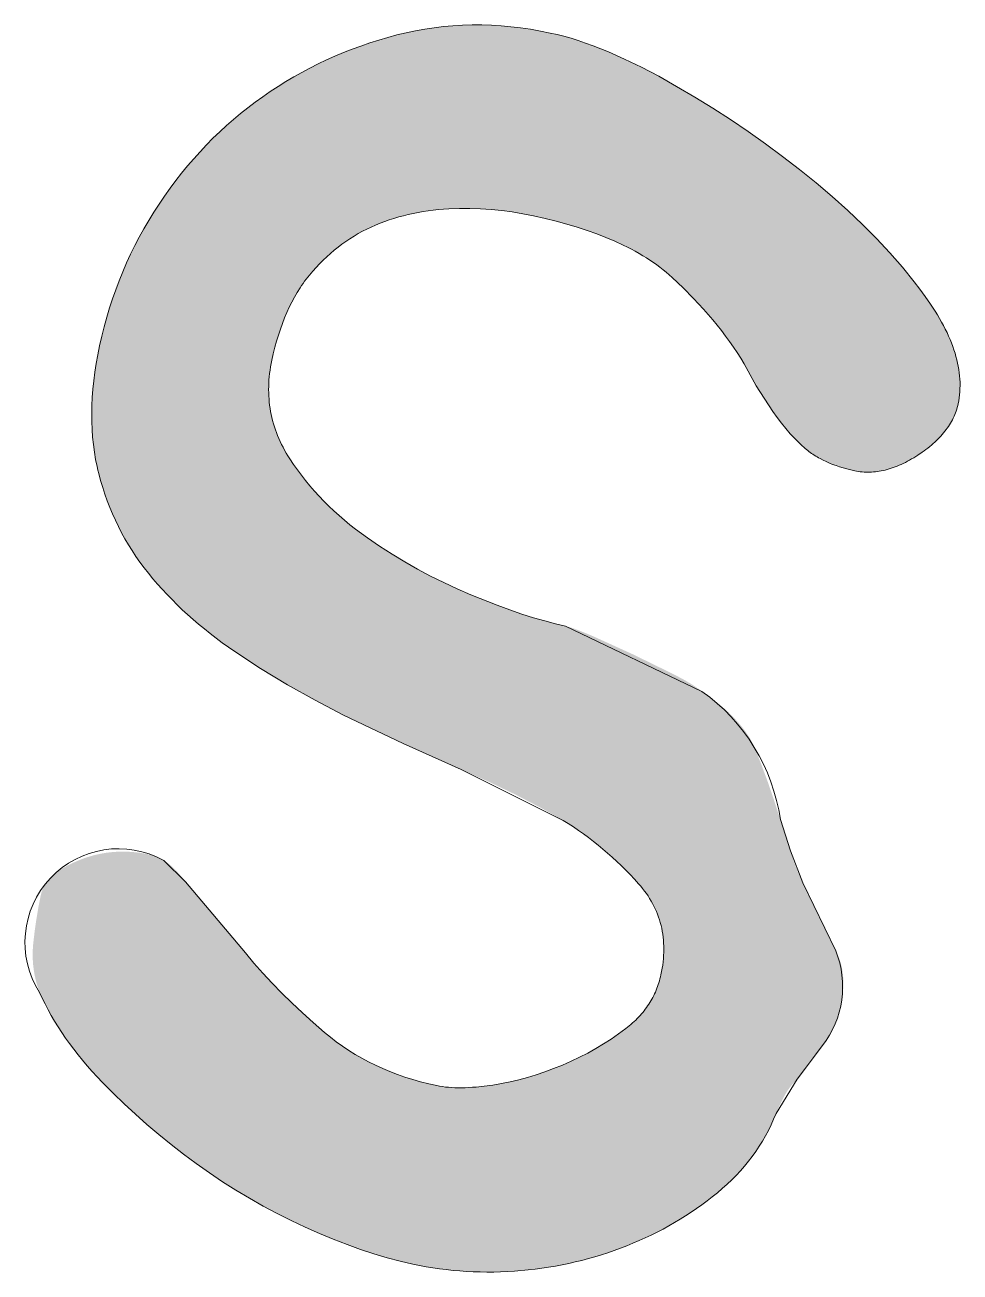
# Model space of a CAD drawing. Header units: millimetres. Extents: x 0 to 118, y 0 to 92.
# Drawn here: x 33.46 to 37.58, y 18.1 to 23.59 of the extents above; entities that cross this region are included whole.
import ezdxf

# ---------------------------------------------------------------- set-up
doc = ezdxf.new("R2010")
doc.units = ezdxf.units.MM
doc.header["$MEASUREMENT"] = 0
doc.layers.add('Default', color=178, linetype='Continuous', true_color=0x000000)

msp = doc.modelspace()

# ---------------------------------------------------------------- hatches: boundary and pattern name
at = {"layer": 'Default'}
msp.add_hatch(color=256, dxfattribs=at).paths.add_polyline_path([(34.0507, 22.7982), (34.0746, 22.8334), (34.0992, 22.8678), (34.1244, 22.9015), (34.1502, 22.9344), (34.1765, 22.9665), (34.2035, 22.9979), (34.2311, 23.0285), (34.2593, 23.0584), (34.2881, 23.0876), (34.3175, 23.1159), (34.3476, 23.1436), (34.3782, 23.1704), (34.4094, 23.1965), (34.4412, 23.2219), (34.4737, 23.2465), (34.5067, 23.2704), (34.5403, 23.2935), (34.5743, 23.3158), (34.6088, 23.3373), (34.6437, 23.3579), (34.679, 23.3777), (34.7148, 23.3968), (34.7511, 23.415), (34.7877, 23.4324), (34.8249, 23.4489), (34.8625, 23.4647), (34.9005, 23.4796), (34.9389, 23.4938), (34.9779, 23.5071), (35.0172, 23.5196), (35.057, 23.5313), (35.0973, 23.5423), (35.1379, 23.5521), (35.1787, 23.5608), (35.2198, 23.5682), (35.261, 23.5743), (35.3025, 23.5792), (35.3442, 23.5829), (35.3861, 23.5853), (35.4282, 23.5865), (35.4705, 23.5864), (35.513, 23.5851), (35.5557, 23.5825), (35.5987, 23.5787), (35.6418, 23.5737), (35.6852, 23.5674), (35.7288, 23.5598), (35.7726, 23.551), (35.8022, 23.5443), (35.8326, 23.5365), (35.8636, 23.5276), (35.8953, 23.5177), (35.9277, 23.5068), (35.9607, 23.4947), (35.9944, 23.4816), (36.0288, 23.4675), (36.0639, 23.4523), (36.0997, 23.436), (36.1732, 23.4003), (36.2495, 23.3604), (36.3285, 23.3162), (36.4085, 23.2691), (36.4876, 23.2203), (36.5657, 23.1698), (36.6428, 23.1175), (36.719, 23.0636), (36.7943, 23.0079), (36.8686, 22.9505), (36.942, 22.8913), (37.0133, 22.8311), (37.0814, 22.7702), (37.1463, 22.7086), (37.208, 22.6464), (37.2665, 22.5835), (37.3218, 22.5199), (37.374, 22.4557), (37.3988, 22.4234), (37.4229, 22.3909), (37.4456, 22.3585), (37.4665, 22.3265), (37.4763, 22.3106), (37.4856, 22.2948), (37.4945, 22.2792), (37.5029, 22.2636), (37.5108, 22.2481), (37.5183, 22.2327), (37.5253, 22.2175), (37.5319, 22.2023), (37.538, 22.1872), (37.5436, 22.1722), (37.5488, 22.1573), (37.5535, 22.1426), (37.5578, 22.1279), (37.5616, 22.1133), (37.565, 22.0988), (37.5679, 22.0844), (37.5704, 22.0701), (37.5723, 22.0559), (37.5739, 22.0418), (37.575, 22.0278), (37.5756, 22.0139), (37.5757, 22.0001), (37.5754, 21.9864), (37.5747, 21.9727), (37.5735, 21.9592), (37.5718, 21.9458), (37.5697, 21.9325), (37.5671, 21.9192), (37.5652, 21.9112), (37.5632, 21.9033), (37.5608, 21.8954), (37.5583, 21.8876), (37.5555, 21.8798), (37.5524, 21.8721), (37.5492, 21.8645), (37.5457, 21.8569), (37.5419, 21.8494), (37.5379, 21.8419), (37.5337, 21.8345), (37.5293, 21.8272), (37.5246, 21.8199), (37.5197, 21.8127), (37.5145, 21.8056), (37.5091, 21.7985), (37.5034, 21.7915), (37.4976, 21.7845), (37.4915, 21.7776), (37.4851, 21.7708), (37.4785, 21.764), (37.4717, 21.7573), (37.4646, 21.7507), (37.4573, 21.7441), (37.4498, 21.7376), (37.442, 21.7311), (37.4339, 21.7247), (37.4257, 21.7184), (37.4172, 21.7121), (37.4084, 21.7059), (37.3902, 21.6937), (37.3717, 21.682), (37.3625, 21.6766), (37.3533, 21.6714), (37.3441, 21.6664), (37.335, 21.6617), (37.326, 21.6573), (37.317, 21.653), (37.308, 21.6491), (37.299, 21.6453), (37.2901, 21.6418), (37.2813, 21.6386), (37.2725, 21.6356), (37.2637, 21.6328), (37.2549, 21.6303), (37.2462, 21.628), (37.2376, 21.626), (37.2289, 21.6242), (37.2203, 21.6226), (37.2118, 21.6213), (37.2033, 21.6202), (37.1948, 21.6194), (37.1864, 21.6188), (37.178, 21.6185), (37.1696, 21.6184), (37.1613, 21.6185), (37.1531, 21.6189), (37.1448, 21.6195), (37.1366, 21.6204), (37.1285, 21.6215), (37.1203, 21.6229), (37.1123, 21.6245), (37.0949, 21.6284), (37.0781, 21.6326), (37.0617, 21.6372), (37.0457, 21.6421), (37.0302, 21.6473), (37.0151, 21.6529), (37.0005, 21.6588), (36.9864, 21.6651), (36.9727, 21.6716), (36.9594, 21.6785), (36.9529, 21.6821), (36.9466, 21.6858), (36.9404, 21.6895), (36.9342, 21.6934), (36.9282, 21.6973), (36.9223, 21.7013), (36.9166, 21.7054), (36.9109, 21.7095), (36.9053, 21.7138), (36.8999, 21.7181), (36.8946, 21.7225), (36.8893, 21.727), (36.8791, 21.7363), (36.8689, 21.7459), (36.8588, 21.7558), (36.8487, 21.766), (36.8387, 21.7765), (36.8288, 21.7874), (36.8092, 21.8101), (36.7898, 21.8341), (36.7706, 21.8593), (36.7518, 21.8859), (36.6779, 21.9987), (36.6711, 22.0095), (36.6643, 22.0208), (36.6576, 22.0324), (36.6509, 22.0443), (36.6444, 22.0567), (36.6379, 22.0694), (36.6253, 22.0959), (36.6103, 22.1204), (36.5946, 22.1447), (36.5784, 22.169), (36.5614, 22.1932), (36.5439, 22.2173), (36.5257, 22.2413), (36.5068, 22.2652), (36.4873, 22.289), (36.4672, 22.3127), (36.4464, 22.3363), (36.403, 22.3831), (36.3569, 22.4296), (36.3083, 22.4757), (36.2956, 22.4871), (36.2825, 22.4982), (36.269, 22.5092), (36.2551, 22.52), (36.2408, 22.5307), (36.2261, 22.5411), (36.2109, 22.5513), (36.1954, 22.5614), (36.1794, 22.5712), (36.163, 22.5809), (36.1463, 22.5904), (36.1291, 22.5997), (36.1115, 22.6088), (36.0934, 22.6178), (36.0562, 22.6351), (36.0172, 22.6516), (35.9767, 22.6674), (35.9345, 22.6825), (35.8906, 22.6968), (35.8451, 22.7104), (35.798, 22.7232), (35.7492, 22.7353), (35.6988, 22.7466), (35.652, 22.7558), (35.6053, 22.7634), (35.5586, 22.7696), (35.5119, 22.7742), (35.4653, 22.7772), (35.4187, 22.7788), (35.3722, 22.7788), (35.3258, 22.7773), (35.3027, 22.7759), (35.2798, 22.774), (35.2572, 22.7716), (35.2348, 22.7687), (35.2127, 22.7654), (35.1908, 22.7615), (35.1691, 22.7572), (35.1476, 22.7525), (35.1264, 22.7472), (35.1054, 22.7415), (35.0846, 22.7353), (35.0641, 22.7286), (35.0438, 22.7214), (35.0237, 22.7138), (35.0038, 22.7057), (34.9842, 22.6971), (34.9649, 22.688), (34.9459, 22.6783), (34.9272, 22.6681), (34.9089, 22.6573), (34.8908, 22.646), (34.873, 22.6342), (34.8556, 22.6218), (34.8384, 22.6089), (34.8216, 22.5954), (34.8051, 22.5813), (34.7889, 22.5668), (34.773, 22.5516), (34.7574, 22.536), (34.7422, 22.5197), (34.7272, 22.503), (34.7126, 22.4857), (34.7054, 22.4768), (34.6984, 22.4677), (34.6915, 22.4585), (34.6847, 22.449), (34.6781, 22.4394), (34.6716, 22.4296), (34.6589, 22.4095), (34.6468, 22.3887), (34.6351, 22.3671), (34.624, 22.3447), (34.6134, 22.3217), (34.6033, 22.2979), (34.5937, 22.2734), (34.5846, 22.2481), (34.5761, 22.2221), (34.568, 22.1954), (34.5605, 22.1679), (34.5534, 22.1397), (34.5469, 22.1107), (34.544, 22.0962), (34.5414, 22.0816), (34.5391, 22.0672), (34.5372, 22.0528), (34.5357, 22.0385), (34.5344, 22.0242), (34.5336, 22.0101), (34.5331, 21.9959), (34.5329, 21.9819), (34.5331, 21.9679), (34.5337, 21.954), (34.5346, 21.9402), (34.5358, 21.9264), (34.5374, 21.9127), (34.5393, 21.899), (34.5416, 21.8855), (34.5443, 21.872), (34.5473, 21.8585), (34.5506, 21.8452), (34.5543, 21.8319), (34.5583, 21.8186), (34.5627, 21.8055), (34.5675, 21.7924), (34.5726, 21.7793), (34.578, 21.7664), (34.5838, 21.7535), (34.5899, 21.7407), (34.5964, 21.7279), (34.6032, 21.7152), (34.6104, 21.7026), (34.618, 21.6901), (34.6259, 21.6776), (34.6423, 21.6529), (34.6594, 21.6286), (34.6772, 21.6048), (34.6956, 21.5812), (34.7147, 21.5581), (34.7344, 21.5354), (34.7548, 21.513), (34.7758, 21.4911), (34.7975, 21.4695), (34.8199, 21.4483), (34.8429, 21.4275), (34.8665, 21.407), (34.8908, 21.387), (34.9158, 21.3673), (34.9414, 21.3481), (34.9677, 21.3292), (35.0214, 21.2926), (35.0761, 21.2575), (35.1316, 21.224), (35.188, 21.1919), (35.2453, 21.1614), (35.3035, 21.1324), (35.3626, 21.105), (35.4225, 21.079), (35.5393, 21.0327), (35.5946, 21.0125), (35.6478, 20.9942), (35.6989, 20.978), (35.748, 20.9637), (35.7949, 20.9514), (35.8398, 20.9411), (35.8444, 20.94), (35.8494, 20.9387), (35.8548, 20.9372), (35.8606, 20.9355), (35.8732, 20.9313), (35.8874, 20.9263), (35.9202, 20.9136), (35.9592, 20.8973), (36.1378, 20.8161), (36.3151, 20.7294), (36.354, 20.7089), (36.3716, 20.699), (36.3878, 20.6894), (36.4028, 20.6801), (36.4164, 20.6711), (36.4288, 20.6623), (36.4345, 20.6581), (36.4399, 20.6539), (36.4621, 20.6383), (36.4832, 20.6227), (36.5034, 20.6071), (36.5226, 20.5914), (36.5407, 20.5758), (36.5579, 20.5601), (36.574, 20.5444), (36.5891, 20.5286), (36.5963, 20.5208), (36.6033, 20.5129), (36.6099, 20.505), (36.6164, 20.4971), (36.6225, 20.4892), (36.6284, 20.4813), (36.6341, 20.4733), (36.6395, 20.4654), (36.6447, 20.4575), (36.6496, 20.4495), (36.6543, 20.4416), (36.6587, 20.4336), (36.6628, 20.4257), (36.6667, 20.4177), (36.6703, 20.4097), (36.6737, 20.4017), (36.7004, 20.3346), (36.7278, 20.2603), (36.756, 20.1789), (36.8289, 19.9525), (36.8344, 19.9346), (36.8404, 19.9167), (36.8467, 19.899), (36.8535, 19.8814), (36.8607, 19.8639), (36.8682, 19.8465), (36.8762, 19.8291), (37.0287, 19.5118), (37.035, 19.4995), (37.0378, 19.4932), (37.0406, 19.4869), (37.0431, 19.4804), (37.0455, 19.4739), (37.0478, 19.4673), (37.0498, 19.4606), (37.0518, 19.4538), (37.0535, 19.447), (37.0551, 19.44), (37.0565, 19.433), (37.0578, 19.4259), (37.0589, 19.4187), (37.0599, 19.4114), (37.0607, 19.404), (37.0613, 19.3965), (37.0618, 19.389), (37.0621, 19.3813), (37.0622, 19.3736), (37.0622, 19.3658), (37.062, 19.3579), (37.0617, 19.3499), (37.0612, 19.3419), (37.0605, 19.3337), (37.0597, 19.3255), (37.0587, 19.3171), (37.0576, 19.3087), (37.0548, 19.2917), (37.0514, 19.2743), (37.0481, 19.2598), (37.0447, 19.2459), (37.041, 19.2323), (37.037, 19.2192), (37.0328, 19.2065), (37.0284, 19.1943), (37.0237, 19.1825), (37.0188, 19.1711), (37.0136, 19.1601), (37.0109, 19.1548), (37.0082, 19.1496), (37.0054, 19.1445), (37.0025, 19.1395), (36.9996, 19.1347), (36.9966, 19.1299), (36.9936, 19.1252), (36.9904, 19.1207), (36.9873, 19.1162), (36.984, 19.1119), (36.9807, 19.1077), (36.9774, 19.1036), (36.974, 19.0996), (36.9705, 19.0957), (36.9565, 19.0799), (36.9426, 19.0634), (36.9286, 19.0461), (36.9147, 19.0281), (36.9009, 19.0092), (36.887, 18.9896), (36.8732, 18.9692), (36.8594, 18.948), (36.8518, 18.9404), (36.8446, 18.9327), (36.8378, 18.925), (36.8314, 18.9172), (36.8253, 18.9093), (36.8196, 18.9013), (36.8142, 18.8933), (36.8092, 18.8852), (36.8044, 18.8767), (36.7993, 18.8675), (36.7888, 18.8468), (36.7776, 18.8231), (36.7658, 18.7965), (36.7554, 18.7713), (36.7443, 18.7466), (36.7324, 18.7223), (36.7197, 18.6985), (36.7062, 18.6751), (36.692, 18.6522), (36.677, 18.6297), (36.6612, 18.6076), (36.6447, 18.5861), (36.6274, 18.5649), (36.6093, 18.5442), (36.5905, 18.524), (36.5709, 18.5042), (36.5506, 18.4849), (36.5295, 18.4661), (36.5076, 18.4476), (36.4852, 18.4296), (36.4624, 18.4121), (36.4394, 18.395), (36.416, 18.3784), (36.3922, 18.3622), (36.3681, 18.3465), (36.3437, 18.3312), (36.319, 18.3164), (36.2939, 18.3021), (36.2685, 18.2882), (36.2428, 18.2747), (36.2167, 18.2617), (36.1903, 18.2492), (36.1635, 18.2371), (36.1364, 18.2254), (36.109, 18.2143), (36.0813, 18.2036), (36.0535, 18.1934), (36.0255, 18.1838), (35.9972, 18.1747), (35.9689, 18.166), (35.9403, 18.1579), (35.9116, 18.1503), (35.8826, 18.1433), (35.8535, 18.1367), (35.8243, 18.1307), (35.7948, 18.1251), (35.7652, 18.1201), (35.7354, 18.1157), (35.7054, 18.1117), (35.6753, 18.1083), (35.6145, 18.1029), (35.5842, 18.1011), (35.554, 18.0998), (35.5238, 18.099), (35.4937, 18.0988), (35.4637, 18.0992), (35.4337, 18.1001), (35.4039, 18.1016), (35.374, 18.1036), (35.3443, 18.1062), (35.3146, 18.1094), (35.285, 18.1131), (35.2554, 18.1174), (35.226, 18.1222), (35.1965, 18.1276), (35.1672, 18.1336), (35.1112, 18.1466), (35.0543, 18.1616), (34.9964, 18.1788), (34.9377, 18.1981), (34.8781, 18.2194), (34.8176, 18.2429), (34.7561, 18.2685), (34.6938, 18.2961), (34.6314, 18.3256), (34.5698, 18.3566), (34.5088, 18.3892), (34.4486, 18.4234), (34.389, 18.4592), (34.3302, 18.4965), (34.2721, 18.5354), (34.2146, 18.5758), (34.1584, 18.6175), (34.1034, 18.6601), (34.0497, 18.7035), (33.9974, 18.7478), (33.9464, 18.7929), (33.8967, 18.8389), (33.8483, 18.8857), (33.8012, 18.9334), (33.7784, 18.9576), (33.7564, 18.9818), (33.735, 19.0061), (33.7145, 19.0305), (33.6946, 19.0549), (33.6755, 19.0794), (33.6571, 19.104), (33.6395, 19.1287), (33.6226, 19.1535), (33.6064, 19.1783), (33.5909, 19.2033), (33.5762, 19.2283), (33.5622, 19.2534), (33.549, 19.2786), (33.5365, 19.3039), (33.5247, 19.3293), (33.52, 19.3426), (33.5158, 19.3559), (33.5119, 19.3692), (33.5084, 19.3825), (33.5053, 19.3959), (33.5026, 19.4092), (33.5003, 19.4225), (33.4984, 19.4359), (33.4968, 19.4493), (33.4957, 19.4626), (33.4949, 19.476), (33.4945, 19.4894), (33.4946, 19.5029), (33.495, 19.5163), (33.4957, 19.5297), (33.4969, 19.5432), (33.5031, 19.597), (33.5107, 19.6505), (33.5196, 19.7037), (33.53, 19.7566), (33.5307, 19.7595), (33.5314, 19.7625), (33.5322, 19.7654), (33.5331, 19.7682), (33.534, 19.7711), (33.5349, 19.7739), (33.536, 19.7768), (33.5371, 19.7796), (33.5382, 19.7824), (33.5394, 19.7851), (33.5407, 19.7879), (33.5421, 19.7906), (33.5435, 19.7934), (33.5449, 19.7961), (33.5465, 19.7988), (33.5481, 19.8014), (33.5497, 19.8041), (33.5514, 19.8067), (33.5532, 19.8094), (33.555, 19.812), (33.5569, 19.8146), (33.5589, 19.8171), (33.5609, 19.8197), (33.563, 19.8223), (33.5674, 19.8273), (33.572, 19.8323), (33.5769, 19.8372), (33.582, 19.842), (33.5873, 19.8468), (33.5929, 19.8515), (33.5988, 19.8561), (33.6049, 19.8607), (33.6113, 19.8652), (33.6179, 19.8697), (33.6247, 19.8741), (33.6318, 19.8784), (33.6392, 19.8826), (33.6468, 19.8868), (33.6546, 19.8909), (33.6627, 19.895), (33.6711, 19.899), (33.6797, 19.9029), (33.6977, 19.9106), (33.7069, 19.9143), (33.7162, 19.9178), (33.7255, 19.9211), (33.7348, 19.9242), (33.7442, 19.9271), (33.7536, 19.9299), (33.763, 19.9324), (33.7725, 19.9348), (33.782, 19.937), (33.7915, 19.939), (33.8011, 19.9408), (33.8107, 19.9424), (33.8203, 19.9439), (33.8299, 19.9451), (33.8396, 19.9462), (33.8493, 19.9471), (33.8591, 19.9478), (33.8689, 19.9483), (33.8787, 19.9486), (33.8885, 19.9488), (33.8984, 19.9487), (33.9083, 19.9485), (33.9183, 19.9481), (33.9283, 19.9475), (33.9383, 19.9467), (33.9483, 19.9457), (33.9584, 19.9446), (33.9685, 19.9432), (33.9888, 19.9399), (34.0093, 19.9359), (34.0122, 19.9352), (34.0153, 19.9344), (34.0186, 19.9335), (34.0219, 19.9324), (34.0254, 19.9313), (34.0289, 19.93), (34.0326, 19.9286), (34.0364, 19.9271), (34.0444, 19.9236), (34.0529, 19.9197), (34.0618, 19.9153), (34.0736, 19.909), (34.076, 19.9076), (34.0786, 19.9061), (34.0811, 19.9045), (34.0837, 19.9027), (34.0863, 19.9009), (34.089, 19.899), (34.0916, 19.8969), (34.0971, 19.8925), (34.1028, 19.8877), (34.1086, 19.8824), (34.1145, 19.8768), (34.1206, 19.8707), (34.1268, 19.8642), (34.1397, 19.85), (34.1532, 19.8341), (34.431, 19.503), (34.4683, 19.4586), (34.5074, 19.4144), (34.5482, 19.3704), (34.5908, 19.3266), (34.6352, 19.283), (34.6813, 19.2396), (34.7292, 19.1964), (34.7789, 19.1534), (34.8045, 19.1324), (34.8308, 19.1122), (34.8578, 19.0928), (34.8856, 19.0743), (34.914, 19.0567), (34.9432, 19.0399), (34.973, 19.024), (35.0036, 19.0089), (35.0349, 18.9947), (35.0669, 18.9813), (35.0996, 18.9688), (35.133, 18.9571), (35.1671, 18.9463), (35.2019, 18.9364), (35.2374, 18.9273), (35.2736, 18.9191), (35.2856, 18.9167), (35.298, 18.9147), (35.3109, 18.913), (35.3242, 18.9117), (35.3379, 18.9107), (35.3521, 18.91), (35.3668, 18.9097), (35.3819, 18.9097), (35.3975, 18.91), (35.4135, 18.9107), (35.43, 18.9117), (35.4469, 18.9131), (35.4821, 18.9167), (35.5192, 18.9217), (35.5572, 18.9281), (35.5953, 18.9358), (35.6334, 18.9449), (35.6717, 18.9552), (35.7101, 18.9668), (35.7485, 18.9797), (35.7871, 18.9939), (35.8257, 19.0094), (35.8639, 19.0262), (35.9011, 19.0439), (35.9374, 19.0625), (35.9728, 19.0822), (36.0072, 19.1027), (36.0407, 19.1243), (36.0733, 19.1468), (36.1049, 19.1702), (36.1126, 19.1763), (36.1201, 19.1824), (36.1274, 19.1886), (36.1346, 19.1949), (36.1415, 19.2013), (36.1483, 19.2078), (36.1549, 19.2144), (36.1613, 19.221), (36.1675, 19.2278), (36.1735, 19.2346), (36.1793, 19.2415), (36.185, 19.2485), (36.1905, 19.2556), (36.1958, 19.2627), (36.2009, 19.27), (36.2058, 19.2773), (36.2105, 19.2848), (36.2151, 19.2923), (36.2194, 19.2999), (36.2236, 19.3075), (36.2276, 19.3153), (36.2314, 19.3232), (36.235, 19.3311), (36.2385, 19.3392), (36.2417, 19.3473), (36.2448, 19.3555), (36.2477, 19.3638), (36.2504, 19.3722), (36.2529, 19.3806), (36.2552, 19.3892), (36.2574, 19.3978), (36.2593, 19.4065), (36.2623, 19.4211), (36.2648, 19.4356), (36.267, 19.4499), (36.2688, 19.4641), (36.2701, 19.4782), (36.2711, 19.4921), (36.2717, 19.5059), (36.272, 19.5196), (36.2718, 19.5331), (36.2712, 19.5465), (36.2703, 19.5597), (36.269, 19.5728), (36.2672, 19.5858), (36.2651, 19.5987), (36.2626, 19.6114), (36.2598, 19.624), (36.2565, 19.6365), (36.2528, 19.6488), (36.2488, 19.661), (36.2444, 19.673), (36.2396, 19.6849), (36.2344, 19.6967), (36.2288, 19.7084), (36.2228, 19.7199), (36.2165, 19.7313), (36.2097, 19.7426), (36.2026, 19.7537), (36.1951, 19.7647), (36.1872, 19.7755), (36.1789, 19.7862), (36.1702, 19.7968), (36.1612, 19.8073), (36.1425, 19.8279), (36.1236, 19.848), (36.1044, 19.8677), (36.0849, 19.8871), (36.0651, 19.9059), (36.045, 19.9244), (36.0247, 19.9425), (36.0041, 19.9601), (35.9831, 19.9773), (35.9619, 19.9941), (35.9405, 20.0105), (35.9187, 20.0265), (35.8967, 20.042), (35.8743, 20.0572), (35.8517, 20.0719), (35.8289, 20.0862), (35.779, 20.1149), (35.7274, 20.1434), (35.6189, 20.1999), (35.5034, 20.2555), (35.3808, 20.3104), (35.1252, 20.4247), (34.8627, 20.5496), (34.7373, 20.6151), (34.6157, 20.6835), (34.4977, 20.755), (34.3835, 20.8295), (34.3284, 20.8682), (34.2756, 20.9081), (34.25, 20.9285), (34.2249, 20.9492), (34.2004, 20.9702), (34.1764, 20.9916), (34.153, 21.0133), (34.13, 21.0353), (34.1077, 21.0576), (34.0858, 21.0802), (34.0646, 21.1031), (34.0438, 21.1263), (34.0236, 21.1499), (34.0039, 21.1738), (33.9849, 21.198), (33.9667, 21.2227), (33.9491, 21.2478), (33.9323, 21.2733), (33.9161, 21.2992), (33.9007, 21.3255), (33.886, 21.3523), (33.872, 21.3795), (33.8587, 21.4071), (33.8461, 21.4352), (33.8342, 21.4636), (33.823, 21.4925), (33.8125, 21.5218), (33.8028, 21.5516), (33.7937, 21.5817), (33.7854, 21.6123), (33.7815, 21.6277), (33.7779, 21.6433), (33.7715, 21.6749), (33.7661, 21.7071), (33.7617, 21.7398), (33.7584, 21.773), (33.7561, 21.8068), (33.7548, 21.8411), (33.7545, 21.876), (33.7552, 21.9114), (33.757, 21.9473), (33.7598, 21.9838), (33.7636, 22.0209), (33.7684, 22.0585), (33.7743, 22.0966), (33.7811, 22.1353), (33.789, 22.1746), (33.7986, 22.2168), (33.809, 22.2586), (33.8204, 22.3), (33.8326, 22.341), (33.8458, 22.3815), (33.8599, 22.4216), (33.8749, 22.4612), (33.8908, 22.5004), (33.9076, 22.5391), (33.9253, 22.5775), (33.9439, 22.6153), (33.9635, 22.6528), (33.9839, 22.6898), (34.0053, 22.7264), (34.0275, 22.7625)], flags=0)

# ---------------------------------------------------------------- linework, layer by layer
at = {"layer": 'Default', "color": 178, "lineweight": 0, "true_color": 0x000000}
msp.add_lwpolyline([(34.0507, 22.7982), (34.0746, 22.8334), (34.0992, 22.8678), (34.1244, 22.9015), (34.1502, 22.9344), (34.1765, 22.9665), (34.2035, 22.9979), (34.2311, 23.0285), (34.2593, 23.0584), (34.2881, 23.0876), (34.3175, 23.1159), (34.3476, 23.1436), (34.3782, 23.1704), (34.4094, 23.1965), (34.4412, 23.2219), (34.4737, 23.2465), (34.5067, 23.2704), (34.5403, 23.2935), (34.5743, 23.3158), (34.6088, 23.3373), (34.6437, 23.3579), (34.679, 23.3777), (34.7148, 23.3968), (34.7511, 23.415), (34.7877, 23.4324), (34.8249, 23.4489), (34.8625, 23.4647), (34.9005, 23.4796), (34.9389, 23.4938), (34.9779, 23.5071), (35.0172, 23.5196), (35.057, 23.5313), (35.0973, 23.5423), (35.1379, 23.5521), (35.1787, 23.5608), (35.2198, 23.5682), (35.261, 23.5743), (35.3025, 23.5792), (35.3442, 23.5829), (35.3861, 23.5853), (35.4282, 23.5865), (35.4705, 23.5864), (35.513, 23.5851), (35.5557, 23.5825), (35.5987, 23.5787), (35.6418, 23.5737), (35.6852, 23.5674), (35.7288, 23.5598), (35.7726, 23.551), (35.8022, 23.5443), (35.8326, 23.5365), (35.8636, 23.5276), (35.8953, 23.5177), (35.9277, 23.5068), (35.9607, 23.4947), (35.9944, 23.4816), (36.0288, 23.4675), (36.0639, 23.4523), (36.0997, 23.436), (36.1732, 23.4003), (36.2495, 23.3604), (36.3285, 23.3162), (36.4085, 23.2691), (36.4876, 23.2203), (36.5657, 23.1698), (36.6428, 23.1175), (36.719, 23.0636), (36.7943, 23.0079), (36.8686, 22.9505), (36.942, 22.8913), (37.0133, 22.8311), (37.0814, 22.7702), (37.1463, 22.7086), (37.208, 22.6464), (37.2665, 22.5835), (37.3218, 22.5199), (37.374, 22.4557), (37.3988, 22.4234), (37.4229, 22.3909), (37.4456, 22.3585), (37.4665, 22.3265), (37.4763, 22.3106), (37.4856, 22.2948), (37.4945, 22.2792), (37.5029, 22.2636), (37.5108, 22.2481), (37.5183, 22.2327), (37.5253, 22.2175), (37.5319, 22.2023), (37.538, 22.1872), (37.5436, 22.1722), (37.5488, 22.1573), (37.5535, 22.1426), (37.5578, 22.1279), (37.5616, 22.1133), (37.565, 22.0988), (37.5679, 22.0844), (37.5704, 22.0701), (37.5723, 22.0559), (37.5739, 22.0418), (37.575, 22.0278), (37.5756, 22.0139), (37.5757, 22.0001), (37.5754, 21.9864), (37.5747, 21.9727), (37.5735, 21.9592), (37.5718, 21.9458), (37.5697, 21.9325), (37.5671, 21.9192), (37.5652, 21.9112), (37.5632, 21.9033), (37.5608, 21.8954), (37.5583, 21.8876), (37.5555, 21.8798), (37.5524, 21.8721), (37.5492, 21.8645), (37.5457, 21.8569), (37.5419, 21.8494), (37.5379, 21.8419), (37.5337, 21.8345), (37.5293, 21.8272), (37.5246, 21.8199), (37.5197, 21.8127), (37.5145, 21.8056), (37.5091, 21.7985), (37.5034, 21.7915), (37.4976, 21.7845), (37.4915, 21.7776), (37.4851, 21.7708), (37.4785, 21.764), (37.4717, 21.7573), (37.4646, 21.7507), (37.4573, 21.7441), (37.4498, 21.7376), (37.442, 21.7311), (37.4339, 21.7247), (37.4257, 21.7184), (37.4172, 21.7121), (37.4084, 21.7059), (37.3902, 21.6937), (37.3717, 21.682), (37.3625, 21.6766), (37.3533, 21.6714), (37.3441, 21.6664), (37.335, 21.6617), (37.326, 21.6573), (37.317, 21.653), (37.308, 21.6491), (37.299, 21.6453), (37.2901, 21.6418), (37.2813, 21.6386), (37.2725, 21.6356), (37.2637, 21.6328), (37.2549, 21.6303), (37.2462, 21.628), (37.2376, 21.626), (37.2289, 21.6242), (37.2203, 21.6226), (37.2118, 21.6213), (37.2033, 21.6202), (37.1948, 21.6194), (37.1864, 21.6188), (37.178, 21.6185), (37.1696, 21.6184), (37.1613, 21.6185), (37.1531, 21.6189), (37.1448, 21.6195), (37.1366, 21.6204), (37.1285, 21.6215), (37.1203, 21.6229), (37.1123, 21.6245), (37.0949, 21.6284), (37.0781, 21.6326), (37.0617, 21.6372), (37.0457, 21.6421), (37.0302, 21.6473), (37.0151, 21.6529), (37.0005, 21.6588), (36.9864, 21.6651), (36.9727, 21.6716), (36.9594, 21.6785), (36.9529, 21.6821), (36.9466, 21.6858), (36.9404, 21.6895), (36.9342, 21.6934), (36.9282, 21.6973), (36.9223, 21.7013), (36.9166, 21.7054), (36.9109, 21.7095), (36.9053, 21.7138), (36.8999, 21.7181), (36.8946, 21.7225), (36.8893, 21.727), (36.8791, 21.7363), (36.8689, 21.7459), (36.8588, 21.7558), (36.8487, 21.766), (36.8387, 21.7765), (36.8288, 21.7874), (36.8092, 21.8101), (36.7898, 21.8341), (36.7706, 21.8593), (36.7518, 21.8859), (36.6779, 21.9987), (36.6253, 22.0959), (36.6103, 22.1204), (36.5946, 22.1447), (36.5784, 22.169), (36.5614, 22.1932), (36.5439, 22.2173), (36.5257, 22.2413), (36.5068, 22.2652), (36.4873, 22.289), (36.4672, 22.3127), (36.4464, 22.3363), (36.403, 22.3831), (36.3569, 22.4296), (36.3083, 22.4757), (36.2956, 22.4871), (36.2825, 22.4982), (36.269, 22.5092), (36.2551, 22.52), (36.2408, 22.5307), (36.2261, 22.5411), (36.2109, 22.5513), (36.1954, 22.5614), (36.1794, 22.5712), (36.163, 22.5809), (36.1463, 22.5904), (36.1291, 22.5997), (36.1115, 22.6088), (36.0934, 22.6178), (36.0562, 22.6351), (36.0172, 22.6516), (35.9767, 22.6674), (35.9345, 22.6825), (35.8906, 22.6968), (35.8451, 22.7104), (35.798, 22.7232), (35.7492, 22.7353), (35.6988, 22.7466), (35.652, 22.7558), (35.6053, 22.7634), (35.5586, 22.7696), (35.5119, 22.7742), (35.4653, 22.7772), (35.4187, 22.7788), (35.3722, 22.7788), (35.3258, 22.7773), (35.3027, 22.7759), (35.2798, 22.774), (35.2572, 22.7716), (35.2348, 22.7687), (35.2127, 22.7654), (35.1908, 22.7615), (35.1691, 22.7572), (35.1476, 22.7525), (35.1264, 22.7472), (35.1054, 22.7415), (35.0846, 22.7353), (35.0641, 22.7286), (35.0438, 22.7214), (35.0237, 22.7138), (35.0038, 22.7057), (34.9842, 22.6971), (34.9649, 22.688), (34.9459, 22.6783), (34.9272, 22.6681), (34.9089, 22.6573), (34.8908, 22.646), (34.873, 22.6342), (34.8556, 22.6218), (34.8384, 22.6089), (34.8216, 22.5954), (34.8051, 22.5813), (34.7889, 22.5668), (34.773, 22.5516), (34.7574, 22.536), (34.7422, 22.5197), (34.7272, 22.503), (34.7126, 22.4857), (34.7054, 22.4768), (34.6984, 22.4677), (34.6915, 22.4585), (34.6847, 22.449), (34.6781, 22.4394), (34.6716, 22.4296), (34.6589, 22.4095), (34.6468, 22.3887), (34.6351, 22.3671), (34.624, 22.3447), (34.6134, 22.3217), (34.6033, 22.2979), (34.5937, 22.2734), (34.5846, 22.2481), (34.5761, 22.2221), (34.568, 22.1954), (34.5605, 22.1679), (34.5534, 22.1397), (34.5469, 22.1107), (34.544, 22.0962), (34.5414, 22.0816), (34.5391, 22.0672), (34.5372, 22.0528), (34.5357, 22.0385), (34.5344, 22.0242), (34.5336, 22.0101), (34.5331, 21.9959), (34.5329, 21.9819), (34.5331, 21.9679), (34.5337, 21.954), (34.5346, 21.9402), (34.5358, 21.9264), (34.5374, 21.9127), (34.5393, 21.899), (34.5416, 21.8855), (34.5443, 21.872), (34.5473, 21.8585), (34.5506, 21.8452), (34.5543, 21.8319), (34.5583, 21.8186), (34.5627, 21.8055), (34.5675, 21.7924), (34.5726, 21.7793), (34.578, 21.7664), (34.5838, 21.7535), (34.5899, 21.7407), (34.5964, 21.7279), (34.6032, 21.7152), (34.6104, 21.7026), (34.618, 21.6901), (34.6259, 21.6776), (34.6423, 21.6529), (34.6594, 21.6286), (34.6772, 21.6048), (34.6956, 21.5812), (34.7147, 21.5581), (34.7344, 21.5354), (34.7548, 21.513), (34.7758, 21.4911), (34.7975, 21.4695), (34.8199, 21.4483), (34.8429, 21.4275), (34.8665, 21.407), (34.8908, 21.387), (34.9158, 21.3673), (34.9414, 21.3481), (34.9677, 21.3292), (35.0214, 21.2926), (35.0761, 21.2575), (35.1316, 21.224), (35.188, 21.1919), (35.2453, 21.1614), (35.3035, 21.1324), (35.3626, 21.105), (35.4225, 21.079), (35.5393, 21.0327), (35.5946, 21.0125), (35.6478, 20.9942), (35.6989, 20.978), (35.748, 20.9637), (35.7949, 20.9514), (35.8398, 20.9411), (36.4399, 20.6539, -0.205364), (36.7848, 20.0904), (36.8289, 19.9525), (36.8845, 19.8119), (37.0287, 19.5118, -0.266229), (36.9705, 19.0957), (36.8594, 18.948), (36.7658, 18.7965), (36.7554, 18.7713), (36.7443, 18.7466), (36.7324, 18.7223), (36.7197, 18.6985), (36.7062, 18.6751), (36.692, 18.6522), (36.677, 18.6297), (36.6612, 18.6076), (36.6447, 18.5861), (36.6274, 18.5649), (36.6093, 18.5442), (36.5905, 18.524), (36.5709, 18.5042), (36.5506, 18.4849), (36.5295, 18.4661), (36.5076, 18.4476), (36.4852, 18.4296), (36.4624, 18.4121), (36.4394, 18.395), (36.416, 18.3784), (36.3922, 18.3622), (36.3681, 18.3465), (36.3437, 18.3312), (36.319, 18.3164), (36.2939, 18.3021), (36.2685, 18.2882), (36.2428, 18.2747), (36.2167, 18.2617), (36.1903, 18.2492), (36.1635, 18.2371), (36.1364, 18.2254), (36.109, 18.2143), (36.0813, 18.2036), (36.0535, 18.1934), (36.0255, 18.1838), (35.9972, 18.1747), (35.9689, 18.166), (35.9403, 18.1579), (35.9116, 18.1503), (35.8826, 18.1433), (35.8535, 18.1367), (35.8243, 18.1307), (35.7948, 18.1251), (35.7652, 18.1201), (35.7354, 18.1157), (35.7054, 18.1117), (35.6753, 18.1083), (35.6145, 18.1029), (35.5842, 18.1011), (35.554, 18.0998), (35.5238, 18.099), (35.4937, 18.0988), (35.4637, 18.0992), (35.4337, 18.1001), (35.4039, 18.1016), (35.374, 18.1036), (35.3443, 18.1062), (35.3146, 18.1094), (35.285, 18.1131), (35.2554, 18.1174), (35.226, 18.1222), (35.1965, 18.1276), (35.1672, 18.1336), (35.1112, 18.1466), (35.0543, 18.1616), (34.9964, 18.1788), (34.9377, 18.1981), (34.8781, 18.2194), (34.8176, 18.2429), (34.7561, 18.2685), (34.6938, 18.2961), (34.6314, 18.3256), (34.5698, 18.3566), (34.5088, 18.3892), (34.4486, 18.4234), (34.389, 18.4592), (34.3302, 18.4965), (34.2721, 18.5354), (34.2146, 18.5758), (34.1584, 18.6175), (34.1034, 18.6601), (34.0497, 18.7035), (33.9974, 18.7478), (33.9464, 18.7929), (33.8967, 18.8389), (33.8483, 18.8857), (33.8012, 18.9334), (33.7784, 18.9576), (33.7564, 18.9818), (33.735, 19.0061), (33.7145, 19.0305), (33.6946, 19.0549), (33.6755, 19.0794), (33.6571, 19.104), (33.6395, 19.1287), (33.6226, 19.1535), (33.6064, 19.1783), (33.5909, 19.2033), (33.5762, 19.2283), (33.5622, 19.2534), (33.549, 19.2786), (33.5365, 19.3039), (33.5247, 19.3293, -0.776691), (34.0711, 19.9103), (34.1674, 19.8166), (34.431, 19.503), (34.4683, 19.4586), (34.5074, 19.4144), (34.5482, 19.3704), (34.5908, 19.3266), (34.6352, 19.283), (34.6813, 19.2396), (34.7292, 19.1964), (34.7789, 19.1534), (34.8045, 19.1324), (34.8308, 19.1122), (34.8578, 19.0928), (34.8856, 19.0743), (34.914, 19.0567), (34.9432, 19.0399), (34.973, 19.024), (35.0036, 19.0089), (35.0349, 18.9947), (35.0669, 18.9813), (35.0996, 18.9688), (35.133, 18.9571), (35.1671, 18.9463), (35.2019, 18.9364), (35.2374, 18.9273), (35.2736, 18.9191), (35.2856, 18.9167), (35.298, 18.9147), (35.3109, 18.913), (35.3242, 18.9117), (35.3379, 18.9107), (35.3521, 18.91), (35.3668, 18.9097), (35.3819, 18.9097), (35.3975, 18.91), (35.4135, 18.9107), (35.43, 18.9117), (35.4469, 18.9131), (35.4821, 18.9167), (35.5192, 18.9217), (35.5572, 18.9281), (35.5953, 18.9358), (35.6334, 18.9449), (35.6717, 18.9552), (35.7101, 18.9668), (35.7485, 18.9797), (35.7871, 18.9939), (35.8257, 19.0094), (35.8639, 19.0262), (35.9011, 19.0439), (35.9374, 19.0625), (35.9728, 19.0822), (36.0072, 19.1027), (36.0407, 19.1243), (36.0733, 19.1468), (36.1049, 19.1702), (36.1126, 19.1763), (36.1201, 19.1824), (36.1274, 19.1886), (36.1346, 19.1949), (36.1415, 19.2013), (36.1483, 19.2078), (36.1549, 19.2144), (36.1613, 19.221), (36.1675, 19.2278), (36.1735, 19.2346), (36.1793, 19.2415), (36.185, 19.2485), (36.1905, 19.2556), (36.1958, 19.2627), (36.2009, 19.27), (36.2058, 19.2773), (36.2105, 19.2848), (36.2151, 19.2923), (36.2194, 19.2999), (36.2236, 19.3075), (36.2276, 19.3153), (36.2314, 19.3232), (36.235, 19.3311), (36.2385, 19.3392), (36.2417, 19.3473), (36.2448, 19.3555), (36.2477, 19.3638), (36.2504, 19.3722), (36.2529, 19.3806), (36.2552, 19.3892), (36.2574, 19.3978), (36.2593, 19.4065), (36.2623, 19.4211), (36.2648, 19.4356), (36.267, 19.4499), (36.2688, 19.4641), (36.2701, 19.4782), (36.2711, 19.4921), (36.2717, 19.5059), (36.272, 19.5196), (36.2718, 19.5331), (36.2712, 19.5465), (36.2703, 19.5597), (36.269, 19.5728), (36.2672, 19.5858), (36.2651, 19.5987), (36.2626, 19.6114), (36.2598, 19.624), (36.2565, 19.6365), (36.2528, 19.6488), (36.2488, 19.661), (36.2444, 19.673), (36.2396, 19.6849), (36.2344, 19.6967), (36.2288, 19.7084), (36.2228, 19.7199), (36.2165, 19.7313), (36.2097, 19.7426), (36.2026, 19.7537), (36.1951, 19.7647), (36.1872, 19.7755), (36.1789, 19.7862), (36.1702, 19.7968), (36.1612, 19.8073), (36.1425, 19.8279), (36.1236, 19.848), (36.1044, 19.8677), (36.0849, 19.8871), (36.0651, 19.9059), (36.045, 19.9244), (36.0247, 19.9425), (36.0041, 19.9601), (35.9831, 19.9773), (35.9619, 19.9941), (35.9405, 20.0105), (35.9187, 20.0265), (35.8967, 20.042), (35.8743, 20.0572), (35.8517, 20.0719), (35.8289, 20.0862), (35.3808, 20.3104), (35.1252, 20.4247), (34.8627, 20.5496), (34.7373, 20.6151), (34.6157, 20.6835), (34.4977, 20.755), (34.3835, 20.8295), (34.3284, 20.8682), (34.2756, 20.9081), (34.25, 20.9285), (34.2249, 20.9492), (34.2004, 20.9702), (34.1764, 20.9916), (34.153, 21.0133), (34.13, 21.0353), (34.1077, 21.0576), (34.0858, 21.0802), (34.0646, 21.1031), (34.0438, 21.1263), (34.0236, 21.1499), (34.0039, 21.1738), (33.9849, 21.198), (33.9667, 21.2227), (33.9491, 21.2478), (33.9323, 21.2733), (33.9161, 21.2992), (33.9007, 21.3255), (33.886, 21.3523), (33.872, 21.3795), (33.8587, 21.4071), (33.8461, 21.4352), (33.8342, 21.4636), (33.823, 21.4925), (33.8125, 21.5218), (33.8028, 21.5516), (33.7937, 21.5817), (33.7854, 21.6123), (33.7815, 21.6277), (33.7779, 21.6433), (33.7715, 21.6749), (33.7661, 21.7071), (33.7617, 21.7398), (33.7584, 21.773), (33.7561, 21.8068), (33.7548, 21.8411), (33.7545, 21.876), (33.7552, 21.9114), (33.757, 21.9473), (33.7598, 21.9838), (33.7636, 22.0209), (33.7684, 22.0585), (33.7743, 22.0966), (33.7811, 22.1353), (33.789, 22.1746), (33.7986, 22.2168), (33.809, 22.2586), (33.8204, 22.3), (33.8326, 22.341), (33.8458, 22.3815), (33.8599, 22.4216), (33.8749, 22.4612), (33.8908, 22.5004), (33.9076, 22.5391), (33.9253, 22.5775), (33.9439, 22.6153), (33.9635, 22.6528), (33.9839, 22.6898), (34.0053, 22.7264), (34.0275, 22.7625)], format="xyb", close=True, dxfattribs=at)

doc.saveas('drawing.dxf')
